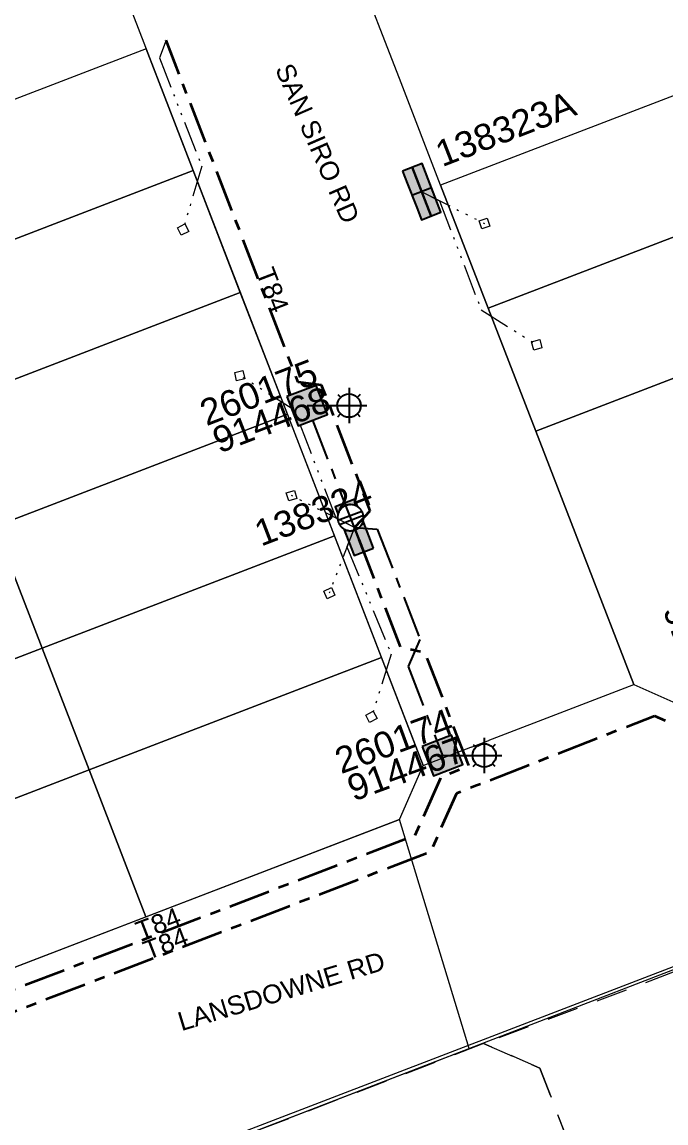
# Model space of a CAD drawing. Header units: metres. Extents: x 0 to 311505, y 0 to 6270811.
# Drawn here: x 310661.7 to 310723.4, y 6270496.5 to 6270601.9 of the extents above; entities that cross this region are included whole.
import ezdxf
from ezdxf.enums import TextEntityAlignment as Align

# ---------------------------------------------------------------- set-up
doc = ezdxf.new("R2010")
doc.units = ezdxf.units.M
for name, pattern in [('Cable Exist UG', [7, 4, -1, 1, -1]), ('Dash', [5, 3, -2]), ('PHANTOMX2', [6.6, 3, -0.75, 0.2, -0.75, 0.2, -0.75, 0.2, -0.75])]:
    doc.linetypes.add(name, pattern=pattern)
doc.layers.get('0').update_dxf_attribs({"color": 6})
for name, color, linetype, lineweight in [('_User_LV_Exist', 5, 'Continuous', 35), ('Cadastre Developer_SP_EXT', 98, 'Continuous', 15), ('Cadastre Land Parcels_SP_EXT', 118, 'Continuous', 15), ('Cadastre Roads_SP_EXT', 218, 'Continuous', 15), ('Cadastre Water_SP_EXT', 158, 'Continuous', 15), ('Mains_LV_EXT', 163, 'Continuous', 25), ('Mains_LV_SL_EXT', 135, 'Continuous', 25), ('Services_SP_EXT', 42, 'PHANTOMX2', 20)]:
    doc.layers.add(name, color=color, linetype=linetype, lineweight=lineweight)
for name, color, linetype in [('Equip_LV_EXT', 7, 'Continuous'), ('Equip_SP_SL_EXT', 7, 'Continuous'), ('SupportsUG_SP_LV_EXT', 7, 'Continuous'), ('SupportsUG_SP_LV_SL_EXT', 7, 'Continuous')]:
    doc.layers.add(name, color=color, linetype=linetype)
doc.styles.add('COLUMN_LABEL', font='arial.ttf', dxfattribs={"height": 2})
doc.styles.add('iecARIAL', font='arial.ttf', dxfattribs={"height": 2})
doc.styles.add('POLE_LABEL', font='arial.ttf', dxfattribs={"height": 2})
doc.styles.add('SL_LABEL', font='arial.ttf', dxfattribs={"height": 2})
doc.styles.get("Standard").update_dxf_attribs({"font": 'arial.ttf'})

# ---------------------------------------------------------------- blocks, each defined once
blk = doc.blocks.new('COLUMN_EXT')
blk.add_hatch(color=256).paths.add_polyline_path([(1.5, -1.5), (1.5, 1.5), (-1.5, 1.5), (-1.5, -1.5)])
blk.add_lwpolyline([(1.5, 1.5), (-1.5, 1.5), (-1.5, -1.5), (1.5, -1.5)], close=True)
at = {"flags": 1}
blk.add_attdef('Z', (-1.81, 2.35), '', height=0.2, rotation=180, dxfattribs=at)
at = {"flags": 9}
for tag, p in [('STREETNAME', (-1.81, 1.6)), ('LOCATION', (-1.81, 1.4)), ('SUBURB', (-1.81, 1.8)), ('LEGEND', (-1.81, 1.2)), ('USAGE', (-1.81, 1)), ('NOTES', (-1.81, 2)), ('COLUMN_TYPE', (-1.81, 0.4)), ('OWNED_BY', (-1.81, 0.6)), ('STATE', (-1.81, 0.8))]:
    blk.add_attdef(tag, text='', height=0.2, rotation=180, dxfattribs=at).set_placement(p, align=Align.MIDDLE_LEFT)
for tag, style, p in [('STRUCTURE_PLANT_NUMBER', 'POLE_LABEL', (-1.81, -0.03)), ('STREET_CODE', 'COLUMN_LABEL', (-1.81, 0.2))]:
    blk.add_attdef(tag, text='', height=0.2, rotation=180, dxfattribs=dict(at, style=style)).set_placement(p, align=Align.MIDDLE_LEFT)
at = {"style": 'COLUMN_LABEL', "width": 0.9, "flags": 8}
blk.add_attdef('ASSET_NUM', text='', height=2, rotation=270, dxfattribs=at).set_placement((2, -4), align=Align.MIDDLE_LEFT)
blk = doc.blocks.new('PILLAR_EXT')
blk.add_hatch(color=256).paths.add_polyline_path([(-2.5, 1), (-2.5, -1), (2.5, -1), (2.5, 1)])
for p, q in [((-2.5, 0), (2.5, 0)), ((0, 1), (0, -1))]:
    blk.add_line(p, q)
at = {"ltscale": 10}
blk.add_line((2.5, 0), (-2.5, 0), dxfattribs=at)
blk.add_lwpolyline([(-2.5, -1), (-1.25, -1), (1.25, -1), (2.5, -1), (2.5, 1), (-2.5, 1)], close=True)
at = {"width": 0.9, "flags": 8}
blk.add_attdef('ASSET_NUM', text='', height=2, rotation=90, dxfattribs=at).set_placement((-2, 4), align=Align.MIDDLE_LEFT)
for tag, p, flags in [('OWNED_BY', (0, -0.2), 9), ('STATE', (0, -0.4), 9), ('SUPPORT_TYPE', (0, -0.6), 9), ('USAGE', (0, -0.8), 9), ('LEGEND', (0, -1), 9), ('LOCATION', (0, -1.2), 9), ('STREETNAME', (0, -1.8), 9), ('SUBURB', (0, -2), 1), ('NOTES', (0, -1.4), 9), ('PARENT', (0, -1.6), 9)]:
    blk.add_attdef(tag, p, '', height=0.2, dxfattribs=dict(flags=flags))
blk = doc.blocks.new('SL_LANTERN_EXT')
at = {"flags": 9}
for tag, p in [('LRATECODE', (-7.4, 0)), ('LOUTREACHVOCAB', (-7.2, 0)), ('LOUTREACH', (-7, 0)), ('LANTNUMBER', (-6.6, 0)), ('LNEW', (-6.4, 0)), ('LMASTVOCAB', (-6.2, 0)), ('LMAST', (-6, 0)), ('LLAMPVOCAB', (-5.8, 0)), ('LLAMP', (-5.6, 0)), ('LEXIST', (-5.4, 0)), ('LCHARGE3PERCENT', (-5.2, 0)), ('LCHARGE3', (-5, 0)), ('LCHARGE2PERCENT', (-4.8, 0)), ('LCHARGE2', (-4.6, 0)), ('LCHARGE1PERCENT', (-4.4, 0)), ('LCHARGE1', (-4.2, 0)), ('LCATEGORY', (-4, 0)), ('LBRACKETVOCAB', (-3.8, 0)), ('LBRACKET', (-3.6, 0)), ('LKINGHEIGHT', (-3.4, 0)), ('CREPLACE', (-3.2, 0)), ('CREMOVE', (-3, 0)), ('CNUMBER', (-2.8, 0)), ('CNEW', (-2.6, 0)), ('CEXIST', (-2.4, 0)), ('USAGE', (-2.2, 0)), ('STATE', (-2, 0)), ('OWNED_BY', (-1.8, 0)), ('ORIENTATION', (-1.6, 0)), ('OPERATING_VOLTAGE', (-1.4, 0)), ('NO_PHASES', (-1.2, 0)), ('LANTERN_TYPE', (-1, 0)), ('LANTERN_PURPOSE', (-0.8, 0)), ('CONTROL_TYPE', (-0.6, 0)), ('CONSTRUCTED_VOLTAGE', (-0.4, 0))]:
    blk.add_attdef(tag, text='', height=0.001, rotation=270, dxfattribs=at).set_placement(p, align=Align.MIDDLE_LEFT)
at = {"style": 'SL_LABEL', "flags": 9}
blk.add_attdef('STREET_CODE', text='', height=0.001, rotation=270, dxfattribs=at).set_placement((0, 0), align=Align.MIDDLE_LEFT)
at = {"flags": 1}
blk.add_attdef('Z', (0, 0), '', height=0.001, rotation=270, dxfattribs=at)
at = {"width": 0.9}
blk.add_attdef('LNUMBER', text='', height=1, dxfattribs=at).set_placement((7, -1), align=Align.MIDDLE_LEFT)
at = {"flags": 9}
for tag, p in [('LREMOVE', (0, -7.6)), ('LREPLACE', (0, -7.8)), ('LTYPE', (0, -8)), ('LTYPEVOCAB', (0, -8.2)), ('LEGEND', (0, -8.4)), ('SUBURB', (0, -8.6)), ('STREETNAME', (0, -8.8)), ('LOCATION', (0, -9)), ('NOTES', (0, -9.2)), ('MAINTAINED_BY', (0, -9.86))]:
    blk.add_attdef(tag, text='', height=0.001, dxfattribs=at).set_placement(p, align=Align.MIDDLE_LEFT)
blk.add_attdef('OPERATED_BY', (0, -9.61), '', height=0.001, dxfattribs=at)
at = {"transparency": 33554687}
blk.add_wipeout([(5.69, 0), (5.06, -1.06), (4, -1.69), (2.94, -1.06), (2.31, 0), (2.94, 1.06), (4, 1.69), (5.06, 1.06)], dxfattribs=at)
for p, q in [((2.94, 1.06), (3.2, 0.8)), ((4, 1.69), (4, 0)), ((5.06, 1.06), (4.8, 0.8)), ((0, 0), (4, 0)), ((2.94, -1.06), (3.2, -0.8)), ((4, 0), (5.69, 0)), ((4, 0), (4, -1.69)), ((5.06, -1.06), (4.8, -0.8))]:
    blk.add_line(p, q)
blk.add_circle((4, 0), 1.12)
blk = doc.blocks.new('CCP_EXT')
at = {"flags": 9}
for tag, p in [('STATE', (0, -1.8)), ('USAGE', (0, -1.2)), ('LEGEND', (0, -1.4)), ('LIFE_SUPPORT', (0, -1.6)), ('NOTES', (0, -2))]:
    blk.add_attdef(tag, text='', height=0.2, dxfattribs=at).set_placement(p, align=Align.MIDDLE_LEFT)
at = {"transparency": 33554687}
blk.add_wipeout([(0, 0.57), (0.57, 0), (0, -0.57), (-0.57, 0)], dxfattribs=at)
blk.add_lwpolyline([(-0.57, 0), (0, 0.57), (0.57, 0), (0, -0.57), (-0.57, 0)])
at = {"flags": 1}
blk.add_attdef('Z', (0, 0), '', height=0.2, dxfattribs=at)
at = {"flags": 9}
for tag, p in [('CCP_TYPE', (0, 0)), ('CONSTRUCTED_VOLTAGE', (0, -0.2)), ('OPERATING_VOLTAGE', (0, -0.6)), ('ORIENTATION', (0, -0.8)), ('OWNED_BY', (0, -1)), ('NO_PHASES', (0, -0.4))]:
    blk.add_attdef(tag, text='', height=0.2, dxfattribs=at).set_placement(p, align=Align.MIDDLE_LEFT)
blk = doc.blocks.new('LV_UG_LINKS_CLOSED_EXT')
at = {"layer": 'Equip_LV_EXT'}
for tag, flags, p in [('ACTUAL_STATUS', 9, (3, -2)), ('CONSTRUCTED_VOLTAGE', 9, (3, -2.2)), ('OPERATING_VOLTAGE', 9, (3, -2.6)), ('ORIENTATION', 9, (3, -2.8)), ('STATE', 9, (3, -3)), ('SWITCH_TYPE', 9, (3, -3.2)), ('NO_PHASES', 9, (3, -2.4)), ('OWNED_BY', 9, (3, -3.8)), ('OPERATED_BY', 9, (3, -4)), ('USAGE', 9, (3, -3.4)), ('NOTES', 9, (3, -3.6)), ('MAINTAINED_BY', 9, (3, -4.2)), ('TYPE', 9, (3, -4.6)), ('Z', 1, (3, -4.8)), ('NUMBER_OF_PHASES', 9, (3, -4.4))]:
    blk.add_attdef(tag, text='', height=0.2, dxfattribs=dict(at, flags=flags)).set_placement(p, align=Align.MIDDLE_LEFT)
at = {"transparency": 33554687}
blk.add_wipeout([(4, 1.25), (3.97, 1.25), (3.94, 1.25), (3.91, 1.25), (3.88, 1.24), (3.85, 1.24), (3.82, 1.24), (3.79, 1.23), (3.76, 1.23), (3.73, 1.22), (3.7, 1.21), (3.67, 1.2), (3.64, 1.2), (3.61, 1.19), (3.58, 1.18), (3.55, 1.17), (3.52, 1.15), (3.49, 1.14), (3.47, 1.13), (3.44, 1.12), (3.41, 1.1), (3.38, 1.09), (3.36, 1.07), (3.33, 1.06), (3.31, 1.04), (3.28, 1.02), (3.26, 1), (3.23, 0.99), (3.21, 0.97), (3.18, 0.95), (3.16, 0.93), (3.14, 0.91), (3.12, 0.88), (3.09, 0.86), (3.07, 0.84), (3.05, 0.82), (3.03, 0.79), (3.01, 0.77), (3, 0.74), (2.98, 0.72), (2.96, 0.69), (2.94, 0.67), (2.93, 0.64), (2.91, 0.62), (2.9, 0.59), (2.88, 0.56), (2.87, 0.53), (2.86, 0.51), (2.85, 0.48), (2.83, 0.45), (2.82, 0.42), (2.81, 0.39), (2.8, 0.36), (2.8, 0.33), (2.79, 0.3), (2.78, 0.27), (2.77, 0.24), (2.77, 0.21), (2.76, 0.18), (2.76, 0.15), (2.76, 0.12), (2.75, 0.09), (2.75, 0.06), (2.75, 0.03), (2.75, 0), (2.75, -0.03), (2.75, -0.06), (2.75, -0.09), (2.76, -0.12), (2.76, -0.15), (2.76, -0.18), (2.77, -0.21), (2.77, -0.24), (2.78, -0.27), (2.79, -0.3), (2.8, -0.33), (2.8, -0.36), (2.81, -0.39), (2.82, -0.42), (2.83, -0.45), (2.85, -0.48), (2.86, -0.51), (2.87, -0.53), (2.88, -0.56), (2.9, -0.59), (2.91, -0.62), (2.93, -0.64), (2.94, -0.67), (2.96, -0.69), (2.98, -0.72), (3, -0.74), (3.01, -0.77), (3.03, -0.79), (3.05, -0.82), (3.07, -0.84), (3.09, -0.86), (3.12, -0.88), (3.14, -0.91), (3.16, -0.93), (3.18, -0.95), (3.21, -0.97), (3.23, -0.99), (3.26, -1), (3.28, -1.02), (3.31, -1.04), (3.33, -1.06), (3.36, -1.07), (3.38, -1.09), (3.41, -1.1), (3.44, -1.12), (3.47, -1.13), (3.49, -1.14), (3.52, -1.15), (3.55, -1.17), (3.58, -1.18), (3.61, -1.19), (3.64, -1.2), (3.67, -1.2), (3.7, -1.21), (3.73, -1.22), (3.76, -1.23), (3.79, -1.23), (3.82, -1.24), (3.85, -1.24), (3.88, -1.24), (3.91, -1.25), (3.94, -1.25), (3.97, -1.25), (4, -1.25), (4.03, -1.25), (4.06, -1.25), (4.09, -1.25), (4.12, -1.24), (4.15, -1.24), (4.18, -1.24), (4.21, -1.23), (4.24, -1.23), (4.27, -1.22), (4.3, -1.21), (4.33, -1.2), (4.36, -1.2), (4.39, -1.19), (4.42, -1.18), (4.45, -1.17), (4.48, -1.15), (4.51, -1.14), (4.53, -1.13), (4.56, -1.12), (4.59, -1.1), (4.62, -1.09), (4.64, -1.07), (4.67, -1.06), (4.69, -1.04), (4.72, -1.02), (4.74, -1), (4.77, -0.99), (4.79, -0.97), (4.82, -0.95), (4.84, -0.93), (4.86, -0.91), (4.88, -0.88), (4.91, -0.86), (4.93, -0.84), (4.95, -0.82), (4.97, -0.79), (4.99, -0.77), (5, -0.74), (5.02, -0.72), (5.04, -0.69), (5.06, -0.67), (5.07, -0.64), (5.09, -0.62), (5.1, -0.59), (5.12, -0.56), (5.13, -0.53), (5.14, -0.51), (5.15, -0.48), (5.17, -0.45), (5.18, -0.42), (5.19, -0.39), (5.2, -0.36), (5.2, -0.33), (5.21, -0.3), (5.22, -0.27), (5.23, -0.24), (5.23, -0.21), (5.24, -0.18), (5.24, -0.15), (5.24, -0.12), (5.25, -0.09), (5.25, -0.06), (5.25, -0.03), (5.25, 0), (5.25, 0.03), (5.25, 0.06), (5.25, 0.09), (5.24, 0.12), (5.24, 0.15), (5.24, 0.18), (5.23, 0.21), (5.23, 0.24), (5.22, 0.27), (5.21, 0.3), (5.2, 0.33), (5.2, 0.36), (5.19, 0.39), (5.18, 0.42), (5.17, 0.45), (5.15, 0.48), (5.14, 0.51), (5.13, 0.53), (5.12, 0.56), (5.1, 0.59), (5.09, 0.62), (5.07, 0.64), (5.06, 0.67), (5.04, 0.69), (5.02, 0.72), (5, 0.74), (4.99, 0.77), (4.97, 0.79), (4.95, 0.82), (4.93, 0.84), (4.91, 0.86), (4.88, 0.88), (4.86, 0.91), (4.84, 0.93), (4.82, 0.95), (4.79, 0.97), (4.77, 0.99), (4.74, 1), (4.72, 1.02), (4.69, 1.04), (4.67, 1.06), (4.64, 1.07), (4.62, 1.09), (4.59, 1.1), (4.56, 1.12), (4.53, 1.13), (4.51, 1.14), (4.48, 1.15), (4.45, 1.17), (4.42, 1.18), (4.39, 1.19), (4.36, 1.2), (4.33, 1.2), (4.3, 1.21), (4.27, 1.22), (4.24, 1.23), (4.21, 1.23), (4.18, 1.24), (4.15, 1.24), (4.12, 1.24), (4.09, 1.25), (4.06, 1.25), (4.03, 1.25)], dxfattribs=at).dxf.layer = 'Equip_LV_EXT'
at = {"layer": 'Equip_LV_EXT'}
for p, q in [((3.79, 1.23), (3.79, -1.23)), ((4.21, 1.23), (4.21, -1.23))]:
    blk.add_line(p, q, dxfattribs=at)
at = {"layer": 'Equip_LV_EXT', "flags": 128}
blk.add_lwpolyline([(4, 1.25), (3.97, 1.25), (3.94, 1.25), (3.91, 1.25), (3.88, 1.24), (3.85, 1.24), (3.82, 1.24), (3.79, 1.23), (3.76, 1.23), (3.73, 1.22), (3.7, 1.21), (3.67, 1.2), (3.64, 1.2), (3.61, 1.19), (3.58, 1.18), (3.55, 1.17), (3.52, 1.15), (3.49, 1.14), (3.47, 1.13), (3.44, 1.12), (3.41, 1.1), (3.38, 1.09), (3.36, 1.07), (3.33, 1.06), (3.31, 1.04), (3.28, 1.02), (3.26, 1), (3.23, 0.99), (3.21, 0.97), (3.18, 0.95), (3.16, 0.93), (3.14, 0.91), (3.12, 0.88), (3.09, 0.86), (3.07, 0.84), (3.05, 0.82), (3.03, 0.79), (3.01, 0.77), (3, 0.74), (2.98, 0.72), (2.96, 0.69), (2.94, 0.67), (2.93, 0.64), (2.91, 0.62), (2.9, 0.59), (2.88, 0.56), (2.87, 0.53), (2.86, 0.51), (2.85, 0.48), (2.83, 0.45), (2.82, 0.42), (2.81, 0.39), (2.8, 0.36), (2.8, 0.33), (2.79, 0.3), (2.78, 0.27), (2.77, 0.24), (2.77, 0.21), (2.76, 0.18), (2.76, 0.15), (2.76, 0.12), (2.75, 0.09), (2.75, 0.06), (2.75, 0.03), (2.75, 0), (2.75, -0.03), (2.75, -0.06), (2.75, -0.09), (2.76, -0.12), (2.76, -0.15), (2.76, -0.18), (2.77, -0.21), (2.77, -0.24), (2.78, -0.27), (2.79, -0.3), (2.8, -0.33), (2.8, -0.36), (2.81, -0.39), (2.82, -0.42), (2.83, -0.45), (2.85, -0.48), (2.86, -0.51), (2.87, -0.53), (2.88, -0.56), (2.9, -0.59), (2.91, -0.62), (2.93, -0.64), (2.94, -0.67), (2.96, -0.69), (2.98, -0.72), (3, -0.74), (3.01, -0.77), (3.03, -0.79), (3.05, -0.82), (3.07, -0.84), (3.09, -0.86), (3.12, -0.88), (3.14, -0.91), (3.16, -0.93), (3.18, -0.95), (3.21, -0.97), (3.23, -0.99), (3.26, -1), (3.28, -1.02), (3.31, -1.04), (3.33, -1.06), (3.36, -1.07), (3.38, -1.09), (3.41, -1.1), (3.44, -1.12), (3.47, -1.13), (3.49, -1.14), (3.52, -1.15), (3.55, -1.17), (3.58, -1.18), (3.61, -1.19), (3.64, -1.2), (3.67, -1.2), (3.7, -1.21), (3.73, -1.22), (3.76, -1.23), (3.79, -1.23), (3.82, -1.24), (3.85, -1.24), (3.88, -1.24), (3.91, -1.25), (3.94, -1.25), (3.97, -1.25), (4, -1.25), (4.03, -1.25), (4.06, -1.25), (4.09, -1.25), (4.12, -1.24), (4.15, -1.24), (4.18, -1.24), (4.21, -1.23), (4.24, -1.23), (4.27, -1.22), (4.3, -1.21), (4.33, -1.2), (4.36, -1.2), (4.39, -1.19), (4.42, -1.18), (4.45, -1.17), (4.48, -1.15), (4.51, -1.14), (4.53, -1.13), (4.56, -1.12), (4.59, -1.1), (4.62, -1.09), (4.64, -1.07), (4.67, -1.06), (4.69, -1.04), (4.72, -1.02), (4.74, -1), (4.77, -0.99), (4.79, -0.97), (4.82, -0.95), (4.84, -0.93), (4.86, -0.91), (4.88, -0.88), (4.91, -0.86), (4.93, -0.84), (4.95, -0.82), (4.97, -0.79), (4.99, -0.77), (5, -0.74), (5.02, -0.72), (5.04, -0.69), (5.06, -0.67), (5.07, -0.64), (5.09, -0.62), (5.1, -0.59), (5.12, -0.56), (5.13, -0.53), (5.14, -0.51), (5.15, -0.48), (5.17, -0.45), (5.18, -0.42), (5.19, -0.39), (5.2, -0.36), (5.2, -0.33), (5.21, -0.3), (5.22, -0.27), (5.23, -0.24), (5.23, -0.21), (5.24, -0.18), (5.24, -0.15), (5.24, -0.12), (5.25, -0.09), (5.25, -0.06), (5.25, -0.03), (5.25, 0), (5.25, 0.03), (5.25, 0.06), (5.25, 0.09), (5.24, 0.12), (5.24, 0.15), (5.24, 0.18), (5.23, 0.21), (5.23, 0.24), (5.22, 0.27), (5.21, 0.3), (5.2, 0.33), (5.2, 0.36), (5.19, 0.39), (5.18, 0.42), (5.17, 0.45), (5.15, 0.48), (5.14, 0.51), (5.13, 0.53), (5.12, 0.56), (5.1, 0.59), (5.09, 0.62), (5.07, 0.64), (5.06, 0.67), (5.04, 0.69), (5.02, 0.72), (5, 0.74), (4.99, 0.77), (4.97, 0.79), (4.95, 0.82), (4.93, 0.84), (4.91, 0.86), (4.88, 0.88), (4.86, 0.91), (4.84, 0.93), (4.82, 0.95), (4.79, 0.97), (4.77, 0.99), (4.74, 1), (4.72, 1.02), (4.69, 1.04), (4.67, 1.06), (4.64, 1.07), (4.62, 1.09), (4.59, 1.1), (4.56, 1.12), (4.53, 1.13), (4.51, 1.14), (4.48, 1.15), (4.45, 1.17), (4.42, 1.18), (4.39, 1.19), (4.36, 1.2), (4.33, 1.2), (4.3, 1.21), (4.27, 1.22), (4.24, 1.23), (4.21, 1.23), (4.18, 1.24), (4.15, 1.24), (4.12, 1.24), (4.09, 1.25), (4.06, 1.25), (4.03, 1.25)], close=True, dxfattribs=at)

msp = doc.modelspace()

# ---------------------------------------------------------------- linework, layer by layer
at = {"layer": 'Cadastre Developer_SP_EXT', "linetype": 'Dash'}
for points in [[(310733.59, 6270514.5), (310705.92, 6270504.08), (310711.31, 6270501.75), (310738.14, 6270431.69), (310762.25, 6270440.42), (310757.04, 6270442.83), (310731.34, 6270509.21), (310733.59, 6270514.5)], [(310681.75, 6270494.78), (310687.76, 6270479.01), (310715.89, 6270489.79), (310711.31, 6270501.75), (310705.92, 6270504.08), (310681.75, 6270494.78)]]:
    msp.add_lwpolyline(points, close=True, dxfattribs=at)
at = {"layer": 'Cadastre Land Parcels_SP_EXT', "linetype": 'Continuous'}
for points in [[(310678.13, 6270587.66), (310673.62, 6270599.31), (310645.63, 6270588.55), (310650.14, 6270576.9), (310678.13, 6270587.66)], [(310740.35, 6270587.54), (310735.79, 6270599.33), (310701.81, 6270586.27), (310706.37, 6270574.48), (310740.35, 6270587.54)], [(310682.63, 6270576), (310678.13, 6270587.66), (310650.14, 6270576.9), (310654.65, 6270565.25), (310682.63, 6270576)], [(310728.28, 6270569.37), (310744.9, 6270575.76), (310740.35, 6270587.54), (310706.37, 6270574.48), (310710.93, 6270562.7), (310728.28, 6270569.37)], [(310687.14, 6270564.35), (310682.63, 6270576), (310654.65, 6270565.25), (310659.15, 6270553.59), (310687.14, 6270564.35)], [(310739.1, 6270541.4), (310728.28, 6270569.37), (310710.93, 6270562.7), (310720.3, 6270538.46), (310725.48, 6270536.16), (310739.1, 6270541.4)], [(310691.65, 6270552.7), (310687.14, 6270564.35), (310659.15, 6270553.59), (310663.66, 6270541.94), (310691.65, 6270552.7)], [(310663.66, 6270541.94), (310659.15, 6270553.59), (310631.17, 6270542.83), (310635.67, 6270531.18), (310663.66, 6270541.94)], [(310696.15, 6270541.04), (310691.65, 6270552.7), (310663.66, 6270541.94), (310668.17, 6270530.29), (310696.15, 6270541.04)], [(310668.17, 6270530.29), (310663.66, 6270541.94), (310635.67, 6270531.18), (310640.18, 6270519.52), (310668.17, 6270530.29)], [(310697.86, 6270525.55), (310700.15, 6270530.71), (310696.15, 6270541.04), (310668.17, 6270530.29), (310673.6, 6270516.22), (310697.86, 6270525.55)], [(310673.6, 6270516.22), (310668.17, 6270530.29), (310640.18, 6270519.52), (310644.17, 6270509.19), (310649.35, 6270506.9), (310673.6, 6270516.22)], [(310762.32, 6270440.78), (310757.11, 6270443.19), (310731.41, 6270509.57), (310733.66, 6270514.86), (310643.38, 6270479.99), (310671.98, 6270405.97), (310762.32, 6270440.78)]]:
    msp.add_lwpolyline(points, close=True, dxfattribs=at)
at = {"layer": 'Cadastre Roads_SP_EXT', "linetype": 'Continuous'}
msp.add_lwpolyline([(310704.54, 6270503.61), (310697.86, 6270525.55), (310649.35, 6270506.9), (310656.35, 6270485), (310704.54, 6270503.61)], close=True, dxfattribs=at)

# ---------------------------------------------------------------- block references
at = {"layer": 'SupportsUG_SP_LV_EXT'}
ref = msp.add_blockref('PILLAR_EXT', (310700, 6270585.64), dxfattribs=dict(at, rotation=291.1227288880468))
ref.add_attrib('ASSET_NUM', '138323A', dxfattribs={"layer": '0', "height": 2.5, "rotation": 21.2336, "style": 'iecARIAL'}).set_placement((310701.5, 6270589.14), align=Align.MIDDLE_LEFT)
ref = msp.add_blockref('PILLAR_EXT', (310693.55, 6270553.5), dxfattribs=dict(at, rotation=111.1237124938893))
ref.add_attrib('ASSET_NUM', '138324', dxfattribs={"layer": '0', "height": 2.5, "rotation": 21.0261, "style": 'iecARIAL'}).set_placement((310695.05, 6270557), align=Align.MIDDLE_RIGHT)
at = {"layer": 'SupportsUG_SP_LV_SL_EXT'}
ref = msp.add_blockref('COLUMN_EXT', (310689.04, 6270565.16), dxfattribs=dict(at, rotation=111.1237124938893))
ref.add_attrib('ASSET_NUM', '914468', dxfattribs={"layer": '0', "height": 2.5, "rotation": 21.0252, "style": 'COLUMN_LABEL'}).set_placement((310691.04, 6270565.91), align=Align.MIDDLE_RIGHT)
ref = msp.add_blockref('COLUMN_EXT', (310726.4, 6270534.42), dxfattribs=dict(at, rotation=21.00874100281838))
ref.add_attrib('ASSET_NUM', '914474', dxfattribs={"layer": '0', "height": 2.5, "rotation": 291.0877, "style": 'COLUMN_LABEL'}).set_placement((310728.4, 6270535.17), align=Align.MIDDLE_RIGHT)
ref = msp.add_blockref('COLUMN_EXT', (310701.98, 6270531.67), dxfattribs=dict(at, rotation=111.1209892664658))
ref.add_attrib('ASSET_NUM', '914467', dxfattribs={"layer": '0', "height": 2.5, "rotation": 20.1, "style": 'COLUMN_LABEL'}).set_placement((310703.98, 6270532.42), align=Align.MIDDLE_RIGHT)

# ---------------------------------------------------------------- texts
at = {"layer": 'Cadastre Roads_SP_EXT'}
for s, rotation, p in [('SAN SIRO RD', 293.5387, (310685.94, 6270597.4)), ('LANSDOWNE RD', 16.8312, (310677, 6270505.27))]:
    msp.add_text(s, height=1.8, rotation=rotation, dxfattribs=at).set_placement(p)
at = {"layer": 'Mains_LV_EXT'}
for rotation, p in [(291.1215, (310684.11, 6270577.93)), (21.0068, (310673.08, 6270513.94)), (21.0068, (310673.79, 6270512.07))]:
    msp.add_text('T84', height=1.8, rotation=rotation, dxfattribs=at).set_placement(p)

# ---------------------------------------------------------------- next in the draw order: block references
at = {"layer": 'Equip_SP_SL_EXT'}
ref = msp.add_blockref('SL_LANTERN_EXT', (310689.04, 6270565.16), dxfattribs=at)
ref.add_attrib('ASSET_NUM', '260175', dxfattribs={"layer": '0', "height": 2.5, "rotation": 21.0252, "style": 'iecARIAL'}).set_placement((310690.54, 6270566.66), align=Align.BOTTOM_RIGHT)
ref = msp.add_blockref('SL_LANTERN_EXT', (310701.98, 6270531.67), dxfattribs=at)
ref.add_attrib('ASSET_NUM', '260174', dxfattribs={"layer": '0', "height": 2.5, "rotation": 20.1, "style": 'iecARIAL'}).set_placement((310703.48, 6270533.17), align=Align.BOTTOM_RIGHT)
at = {"layer": 'Services_SP_EXT'}
for p, rotation in [((310677.16, 6270582.01), 71.35903119177232), ((310706, 6270582.6), 153.1227290487995), ((310711.01, 6270570.98), 150.8318512541838), ((310687.55, 6270556.54), 333.1237125612241), ((310691.15, 6270547.21), 69.12371253595933)]:
    msp.add_blockref('CCP_EXT', p, dxfattribs=dict(at, rotation=rotation))

# ---------------------------------------------------------------- next in the draw order: linework, layer by layer
for points in [[(310675.53, 6270600.14), (310674.89, 6270598.45), (310678.94, 6270588.09), (310677.16, 6270582.01)], [(310700, 6270585.64), (310706, 6270582.6)], [(310700, 6270585.64), (310701.69, 6270584.78), (310705.68, 6270574.34), (310711.01, 6270570.98)]]:
    msp.add_lwpolyline(points, dxfattribs=at)

# ---------------------------------------------------------------- next in the draw order: block references
for p, rotation in [((310682.59, 6270568.03), 327.9942699159831), ((310695.18, 6270535.37), 72.97702583403203)]:
    msp.add_blockref('CCP_EXT', p, dxfattribs=dict(at, rotation=rotation))

# ---------------------------------------------------------------- next in the draw order: linework, layer by layer
at = {"layer": '_User_LV_Exist', "linetype": 'Cable Exist UG', "flags": 128}
msp.add_lwpolyline([(310645.06, 6270523.86), (310643.44, 6270522.71), (310633.92, 6270519.15), (310633.92, 6270519.15), (310634.58, 6270517.45), (310635.2, 6270515.84), (310635.2, 6270515.84), (310639.47, 6270504.79), (310649.18, 6270500.48), (310653.92, 6270502.3), (310654.29, 6270504.58), (310700.87, 6270522.47), (310703.35, 6270528.06), (310705.24, 6270528.81), (310722.28, 6270535.47), (310724.18, 6270534.63), (310725.23, 6270531.81), (310725.23, 6270531.81), (310739.4, 6270537.27), (310740.42, 6270539.8), (310756.21, 6270545.86)], dxfattribs=at)
at = {"layer": 'Cadastre Roads_SP_EXT', "linetype": 'Continuous'}
msp.add_lwpolyline([(310720.3, 6270538.46), (310710.93, 6270562.7), (310706.37, 6270574.48), (310701.81, 6270586.27), (310698.03, 6270596.06), (310693.47, 6270607.85), (310688.91, 6270619.64), (310685.13, 6270629.43), (310680.57, 6270641.22), (310676.01, 6270653), (310671.72, 6270664.11), (310651.58, 6270656.32), (310700.15, 6270530.71), (310720.3, 6270538.46)], close=True, dxfattribs=at)

# ---------------------------------------------------------------- next in the draw order: block references
at = {"layer": 'Equip_LV_EXT', "rotation": 111.1237124938893}
msp.add_blockref('LV_UG_LINKS_CLOSED_EXT', (310694.63, 6270550.7), dxfattribs=at)

# ---------------------------------------------------------------- next in the draw order: linework, layer by layer
at = {"layer": '_User_LV_Exist', "linetype": 'Cable Exist UG', "flags": 128}
for points in [[(310693.55, 6270553.5), (310695.08, 6270555.09), (310695.08, 6270555.09), (310690.91, 6270565.88), (310690.42, 6270567.13), (310688.18, 6270567.4), (310675.53, 6270600.14)], [(310645.06, 6270523.86), (310644.56, 6270522.08), (310636.15, 6270518.93), (310636.15, 6270518.93), (310636.44, 6270518.17), (310641.03, 6270506.28), (310649.23, 6270502.64), (310652.13, 6270503.75), (310652.49, 6270506.03), (310699.38, 6270524.04), (310701.86, 6270529.62), (310701.86, 6270529.62), (310704.51, 6270530.67), (310702.99, 6270534.59), (310702.22, 6270536.6), (310700.34, 6270541.46), (310697.97, 6270542.05), (310693.55, 6270553.5)]]:
    msp.add_lwpolyline(points, dxfattribs=at)
at = {"layer": 'Cadastre Water_SP_EXT'}
msp.add_line((310643.2, 6270480.4), (310882.52, 6270572.3), dxfattribs=at)
at = {"layer": 'Mains_LV_SL_EXT', "color": 4, "linetype": 'Cable Exist UG'}
for points in [[(310693.55, 6270553.5), (310689.04, 6270565.16)], [(310693.55, 6270553.5), (310695.75, 6270553.34), (310695.75, 6270553.34), (310699.83, 6270542.77), (310698.69, 6270540.18), (310702.02, 6270531.57)]]:
    msp.add_lwpolyline(points, dxfattribs=at)
at = {"layer": 'Services_SP_EXT'}
for points in [[(310693.55, 6270553.5), (310691.8, 6270554.38), (310687.86, 6270564.68), (310682.59, 6270568.03)], [(310693.55, 6270553.5), (310687.55, 6270556.54)], [(310693.55, 6270553.5), (310691.15, 6270547.21)], [(310693.55, 6270553.5), (310692.84, 6270551.64), (310697.09, 6270541.36), (310695.18, 6270535.37)]]:
    msp.add_lwpolyline(points, dxfattribs=at)

doc.saveas('drawing.dxf')
